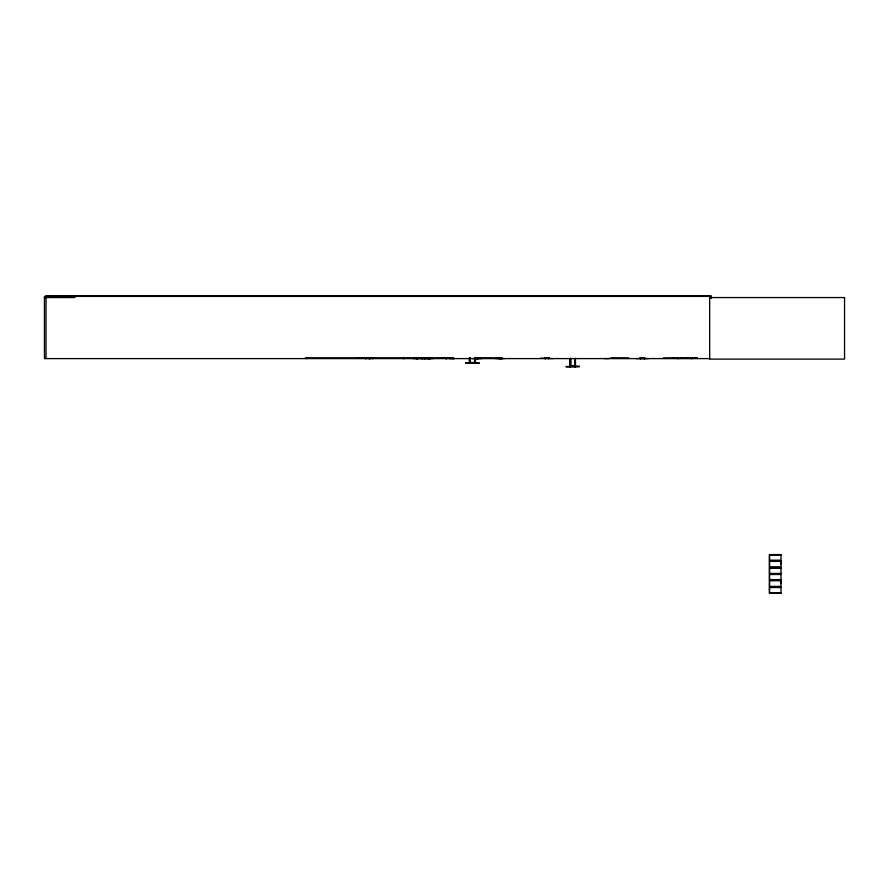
<?xml version="1.0" encoding="UTF-8"?>
<svg xmlns="http://www.w3.org/2000/svg" width="889" height="889" viewBox="0 0 889 889"><rect width="100%" height="100%" fill="white"/><g stroke="black" fill="none" stroke-linecap="round" stroke-linejoin="round"><path stroke-width="1.33" d="M769.485 586.384L769.485 580.739M769.485 567.026L769.485 561.37M780.975 583.562L780.975 580.739L769.463 580.739L769.463 586.384L780.986 586.384L780.986 580.739M780.975 564.204L780.975 561.37L769.463 561.37L769.463 567.026L780.986 567.026L780.986 561.37M697.332 358.578L697.332 357.867M540.812 358.123L553.025 358.6M441.911 358.123L454.379 358.6M566.049 366.624L579.45 366.624M579.217 366.59L566.26 366.612L579.206 366.201M465.903 362.656L478.971 363.123M709.666 296.404L44.45 296.404L44.45 358.6L709.844 358.6M44.45 297.559L74.943 297.559M453.446 357.823L305.438 357.823L305.438 358.6M500.163 357.823L476.726 357.823L476.726 358.6M672.362 357.867L674.94 357.867M694.842 357.867L697.387 357.867M365.612 357.956L369.48 357.956M417.152 357.956L422.108 357.956M424.898 357.956L427.865 357.956M446.378 357.956L449.945 357.956M545.335 357.956L548.535 357.956M640.58 357.956L644.214 357.956M681.307 357.945L682.685 357.945M358 358.2L373.913 358.534M610.043 358.078L628.812 358.2M663.238 358.2L697.409 358.189M357.978 358.345L369.524 358.345M611.743 358.356L628.834 358.356M663.216 358.356L697.409 358.367M469.292 362.223L470.225 362.223L470.225 363.123L470.159 357.656M474.682 362.223L475.604 362.223L475.548 363.123M469.981 362.479L474.937 362.479M570.871 365.779L569.971 365.779L570.005 366.679M574.627 365.779L575.516 365.779M570.582 366.035L574.916 366.035M769.463 554.558L780.998 554.558M769.463 554.758L780.998 554.758L780.975 560.237L769.463 560.237L769.463 554.78L780.998 554.78M780.975 555.114L769.485 555.114L769.485 560.237M769.385 560.626L781.064 560.626M769.385 560.981L781.064 560.981M769.385 567.426L781.064 567.426M769.385 567.771L781.064 567.771M780.975 573.472L769.485 573.472L769.485 568.171M780.986 573.838L769.463 573.838L780.998 573.916M780.975 574.483L769.485 574.483L769.485 579.595M769.385 579.995L781.064 579.995M769.385 580.339L781.064 580.339M769.385 586.784L781.064 586.784M769.385 587.129L781.064 587.129M780.975 592.83L769.485 592.83L769.485 587.529M769.463 593.219L780.998 593.219M711.233 298.504L711.233 295.77L46.017 295.77L46.017 358.6M693.109 358.189L690.564 358.189M691.731 357.7L691.731 358.6M691.631 357.7L691.631 358.6M691.309 357.7L691.309 358.6M688.364 358.189L685.775 358.189M678.263 357.7L678.174 358.6M677.807 357.7L677.851 358.6M677.751 357.7L677.751 358.6M648.626 358.6L636.157 358.6M644.381 357.7L644.325 358.6M644.258 357.7L644.214 358.6M643.936 357.7L643.925 358.6M640.858 357.7L640.858 358.6M640.58 357.7L640.58 358.6M640.558 357.7L640.469 358.6M640.38 357.7L640.38 358.6M640.102 357.7L640.102 358.6M608.754 358.6L604.676 358.6M575.439 358.467L575.494 366.679M575.227 365.779L575.227 366.679M575.172 358.467L575.061 366.679M574.972 358.467L574.916 366.679M574.705 358.467L574.65 366.679M570.794 358.467L570.849 366.679M570.582 365.779L570.582 366.679M570.527 358.467L570.438 366.679M570.316 358.467L570.316 366.679M570.06 358.467L570.027 366.679M548.946 357.7L548.913 358.6M548.702 357.7L548.569 358.6L548.491 357.7M548.224 357.7L548.235 358.6M545.624 357.7L545.624 358.6M545.168 357.7L545.168 358.6M544.913 357.7L544.946 358.6M504.585 358.6L495.351 358.6M501.952 357.7L501.918 358.6M501.763 357.7L501.763 358.6M501.118 357.7L501.118 358.6M500.929 357.7L500.929 358.6M499.218 357.823L499.218 358.6M498.362 357.823L498.362 358.6M481.76 358.6L472.526 358.6M478.549 357.7L478.515 358.6M478.449 357.7L478.349 358.6M477.715 357.7L477.593 358.6M477.526 357.7L477.404 358.6M477.304 357.7L477.304 358.6M476.893 357.7L476.982 358.6M475.537 357.656L475.359 363.123L475.304 357.656M474.993 357.656L475.093 363.123M474.937 362.223L474.937 363.123M474.759 357.656L474.693 363.123M469.914 357.656L469.981 363.123M469.781 362.223L469.714 363.123M469.614 357.656L469.548 363.123M469.37 357.656L469.392 363.123M453.546 357.7L453.546 358.6M453.357 357.7L453.446 358.6M452.712 357.7L452.712 358.6M452.523 357.7L452.557 358.6M451.645 357.823L451.645 358.6M450.367 357.7L450.367 358.6M450.078 357.7L450.156 358.6M449.956 357.7L449.945 358.6M449.701 357.7L449.656 358.6M446.667 357.7L446.667 358.6M446.611 357.7L446.622 358.6M446.378 357.7L446.378 358.6M446.2 357.7L446.167 358.6M433.221 358.6L413.118 358.6M430.332 357.823L430.332 358.6M430.043 357.7L430.143 358.6M429.954 357.7L429.954 358.6M429.309 357.7L429.309 358.6M429.209 357.7L429.087 358.6M428.765 357.7L428.765 358.6M428.531 357.823L428.531 358.6M428.409 357.7L428.442 358.6M428.209 357.7L428.265 358.6M428.109 357.7L428.031 358.6M427.787 357.7L427.865 358.6M427.698 357.7L427.598 358.6L427.553 357.7M424.864 357.7L424.898 358.6M424.786 357.7L424.742 358.6M424.553 357.7L424.498 358.6M422.775 357.7L422.775 358.6M422.708 357.7L422.719 358.6M422.475 357.7L422.531 358.6M422.331 357.7L422.297 358.6M422.108 357.7L422.108 358.6M421.919 357.7L421.864 358.6M417.397 357.7L417.397 358.6M417.33 357.7L417.341 358.6M417.085 357.7L417.152 358.6M416.885 357.7L416.952 358.6M416.785 357.7L416.719 358.6M416.563 357.7L416.474 358.6M403.906 357.7L404.006 358.6M369.991 357.7L369.98 358.6M369.946 357.7L369.946 358.6M369.624 357.7L369.668 358.6M369.535 357.7L369.48 358.6M365.846 357.7L365.857 358.6M365.612 357.7L365.612 358.6M365.512 357.7L365.423 358.6M365.157 357.7L365.101 358.6M307.238 357.823L307.238 358.6M465.614 363.079L479.304 363.123L465.636 363.056M844.55 297.559L709.666 297.559L709.666 359.112L844.55 359.112L844.55 297.559M780.986 568.171L769.463 568.171L769.463 573.616L780.998 573.616L780.975 568.171M780.998 574.138L769.463 574.138L769.463 579.595L780.986 579.595L780.986 574.15M780.986 587.529L769.463 587.529L769.463 592.985L780.998 592.985L780.975 587.529M644.647 358.6L644.681 357.7L644.636 358.6M545.379 358.6L545.379 357.7L545.29 358.6M500.229 358.6L500.218 357.7L500.14 358.6M499.818 358.6L499.807 357.7L499.762 358.6M445.956 358.6L445.956 357.7L445.911 358.6M425.198 358.6L425.175 357.7L425.164 358.6M403.506 358.6L403.584 357.7L403.473 358.6M369.235 358.6L369.257 357.7L369.202 358.6"/></g></svg>
